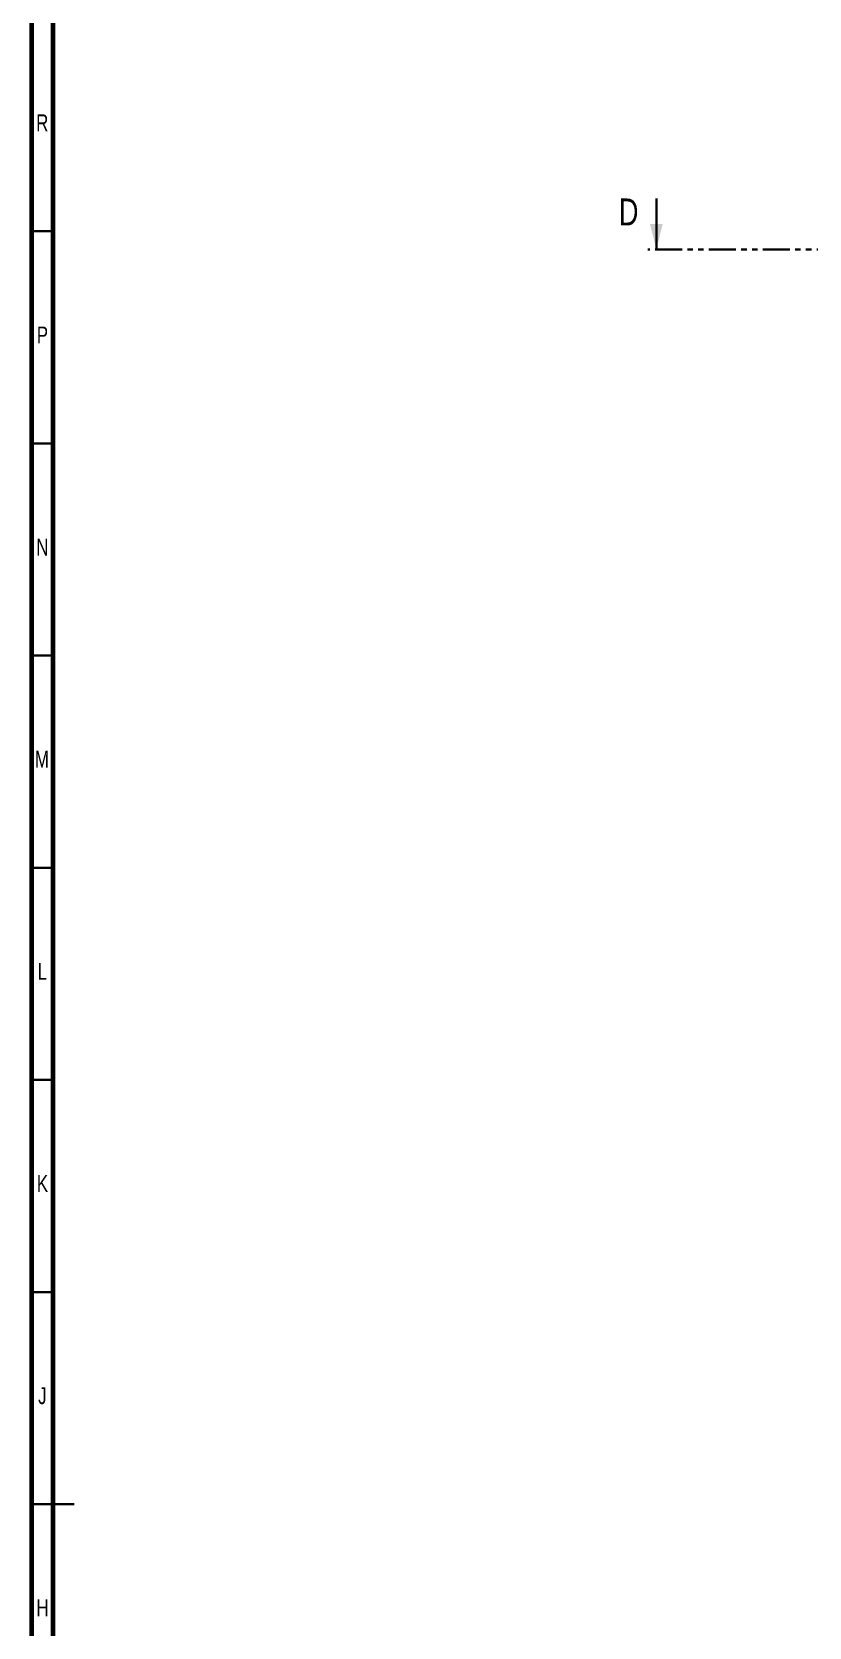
# Model space of a CAD drawing. Header units: millimetres. Extents: x -300 to 1184, y 5 to 1469.
# Drawn here: x 15 to 198.2, y 391.5 to 767.5 of the extents above; entities that cross this region are included whole.
import ezdxf

# ---------------------------------------------------------------- set-up
doc = ezdxf.new("R2010")
doc.units = ezdxf.units.MM
doc.linetypes.add('PHANTOM', pattern=[12.7, 6.35, -1.27, 1.27, -1.27, 1.27, -1.27])
doc.styles.add('SLDTEXTSTYLE1', font='TXT', dxfattribs={"width": 0.75})

msp = doc.modelspace()

# ---------------------------------------------------------------- linework, layer by layer
at = {"color": 7, "linetype": 'Continuous', "lineweight": 70}
for p, q in [((15, 5), (15, 836)), ((20, 10), (20, 831))]:
    msp.add_line(p, q, dxfattribs=at)
at = {"color": 7, "linetype": 'Continuous', "lineweight": 35}
for p, q in [((162.18, 728.24), (162.18, 716.24)), ((20, 720.5), (15, 720.5)), ((20, 670.5), (15, 670.5)), ((20, 620.5), (15, 620.5)), ((20, 570.5), (15, 570.5)), ((20, 520.5), (15, 520.5)), ((20, 470.5), (15, 470.5)), ((20, 420.5), (15, 420.5)), ((15, 420.5), (25, 420.5))]:
    msp.add_line(p, q, dxfattribs=at)
at = {"color": 7, "linetype": 'PHANTOM', "lineweight": 35}
msp.add_line((561.94, 716.24), (160.18, 716.24), dxfattribs=at)
at = {"color": 7, "linetype": 'Continuous', "lineweight": 35}
msp.add_solid([(162.18, 716.24), (163.68, 722.24), (160.68, 722.24)], dxfattribs=at)

# ---------------------------------------------------------------- texts
at = {"color": 7, "linetype": 'Continuous', "lineweight": 0, "char_height": 3.97, "attachment_point": 2, "style": 'SLDTEXTSTYLE1'}
for s, insert in [('R', (17.44, 748.06)), ('P', (17.48, 698.06)), ('N', (17.46, 648.06)), ('M', (17.36, 598.06)), ('L', (17.45, 548.06)), ('K', (17.49, 498.06)), ('J', (17.47, 448.06)), ('H', (17.49, 398.06))]:
    msp.add_mtext(s, dxfattribs=dict(at, insert=insert))
at = {"color": 7, "linetype": 'Continuous', "insert": (153.36, 728.24), "char_height": 6.35, "attachment_point": 1, "style": 'SLDTEXTSTYLE1'}
msp.add_mtext('D', dxfattribs=at)

doc.saveas('drawing.dxf')
